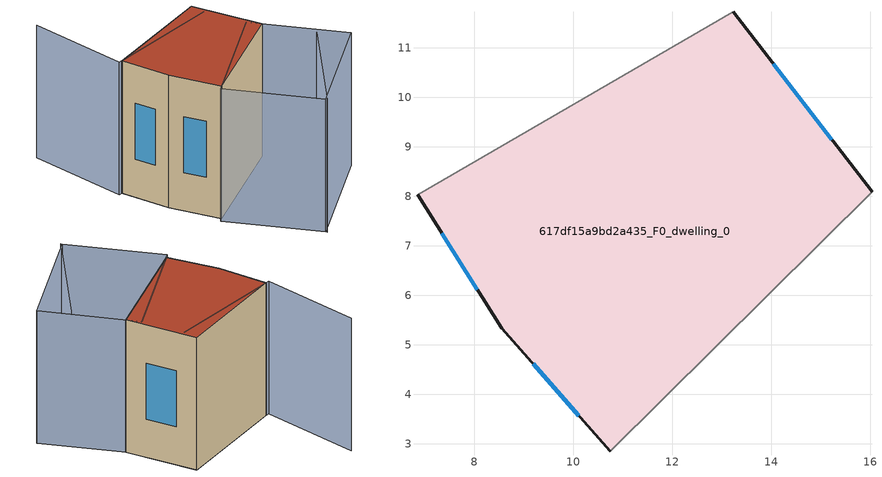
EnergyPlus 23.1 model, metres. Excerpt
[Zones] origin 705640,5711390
617df15a9bd2a435_F0_dwelling_0
 floor ground (EU_floor_Construction): 16.03,8.09 13.22,11.73 6.85,8.03 8.55,5.33 10.74,2.85 z0
 wall outside (EU_wall_Construction): 13.22,11.73 16.03,8.09 / 10.74,2.85 8.55,5.33 6.85,8.03 z0:9
 wall adiabatic (EU_wall_Construction): 6.85,8.03 13.22,11.73 / 16.03,8.09 10.74,2.85 z0:9
 window (EU_Window_Construction): 8.06,6.11 7.34,7.25 / 14.04,10.67 15.22,9.14 / 10.11,3.57 9.18,4.62 z2.6:6.4
 roof outside (EU_roof_Construction): 13.22,11.73 16.03,8.09 10.74,2.85 8.55,5.33 6.85,8.03 z9
shading: 15.56,-1.25 18.44,5.81 / 13.59,10.84 6.66,7.95 / 6.66,7.95 4.21,13.8 / 15.27,8.68 20.2,4.85 / 20.2,4.85 15.5,-1.19 / 15.5,-1.19 10.57,2.63 / 10.57,2.63 15.27,8.68 z0:9
[Building]
EU S2 Campaign: North Axis=0; Terrain=City; Solar Distribution=FullExterior
[Site:Location]
London: Latitude=51.5; Longitude=-0.5; Time Zone=0; Elevation=25
[SizingPeriod:WeatherFileDays]
AnnualSizingPeriod: Begin Month=1; Begin Day of Month=1; End Month=12; End Day of Month=31; Day of Week for Start Day=Monday; Use Weather File Daylight Saving Period=No; Use Weather File Rain and Snow Indicators=No
[MATERIAL]
EU_InternalMass_Material: Roughness=MediumRough; Thickness=0.1; Conductivity=1; Density=1800; Specific Heat=900; Thermal Absorptance=0.9; Solar Absorptance=0.7; Visible Absorptance=0.7
[MATERIAL:NOMASS] Roughness=MediumRough; Thermal Absorptance=0.9; Solar Absorptance=0.7; Visible Absorptance=0.7
Name | Thermal Resistance
EU_wall_NoMass | 0.724719
EU_roof_NoMass | 2.98947
EU_floor_NoMass | 2.39157
[WINDOWMATERIAL:SIMPLEGLAZINGSYSTEM]
EU_Window_SimpleGlazing: UFactor=2.63425; Solar Heat Gain Coefficient=0.76; Visible Transmittance=0.76
[CONSTRUCTION]
EU_wall_Construction: EU_wall_NoMass
EU_roof_Construction: EU_roof_NoMass
EU_floor_Construction: EU_floor_NoMass
EU_InternalMass_Construction: EU_InternalMass_Material
EU_Window_Construction: EU_Window_SimpleGlazing
[ZONE]
617df15a9bd2a435_F0_dwelling_0: Type=1; Multiplier=1; Ceiling Height=autocalculate; Volume=373.667; Floor Area=autocalculate; Part of Total Floor Area=Yes
[INTERNALMASS]
617df15a9bd2a435_F0_dwelling_0_EU_InternalMass: Construction=EU_InternalMass_Construction; Zone or ZoneList=617df15a9bd2a435_F0_dwelling_0; Surface Area=41.5182
[OTHEREQUIPMENT]
EU_Step8_InternalGain_617df15a9bd2a435_F0_dwelling_0_f000: Fuel Type=Electricity; Zone or ZoneList or Space or SpaceList=617df15a9bd2a435_F0_dwelling_0; Schedule=EU_Step8_GainSchedule_617df15a9bd2a435_F0_dwelling_0_f000; Design Level Calculation Method=Watts/Area; Power per Zone Floor Area=1; Fraction Latent=0; Fraction Radiant=0; Fraction Lost=0; Carbon Dioxide Generation Rate=0; EndUse Subcategory=EU_Step8_InternalGains
[ZONEVENTILATION:DESIGNFLOWRATE]
EU_ConstantAir_617df15a9bd2a435_F0_dwelling_0: Zone or ZoneList or Space or SpaceList=617df15a9bd2a435_F0_dwelling_0; Schedule=EU_AlwaysOn; Design Flow Rate Calculation Method=AirChanges/Hour; Air Changes per Hour=0.418135; Ventilation Type=Natural; Fan Pressure Rise=0; Fan Total Efficiency=1; Constant Term Coefficient=1; Temperature Term Coefficient=0; Velocity Term Coefficient=0; Velocity Squared Term Coefficient=0; Minimum Indoor Temperature=-100; Maximum Indoor Temperature=100; Delta Temperature=-100; Minimum Outdoor Temperature=-100; Maximum Outdoor Temperature=100; Maximum Wind Speed=40
[HVACTEMPLATE:THERMOSTAT]
EU_HeatOnly_617df15a9bd2a435_F0_dwelling_0: Constant Heating Setpoint=20; Constant Cooling Setpoint=50
[HVACTEMPLATE:ZONE:IDEALLOADSAIRSYSTEM]
617df15a9bd2a435_F0_dwelling_0: Template Thermostat=EU_HeatOnly_617df15a9bd2a435_F0_dwelling_0; System Availability Schedule=EU_AlwaysOn; Maximum Heating Supply Air Temperature=50; Minimum Cooling Supply Air Temperature=13; Maximum Heating Supply Air Humidity Ratio=0.0156; Minimum Cooling Supply Air Humidity Ratio=0.0077; Heating Limit=NoLimit; Cooling Limit=NoLimit; Heating Availability Schedule=EU_AlwaysOn; Cooling Availability Schedule=EU_CoolingOff; Dehumidification Control Type=ConstantSensibleHeatRatio; Cooling Sensible Heat Ratio=0.7; Dehumidification Setpoint=60; Humidification Control Type=None; Humidification Setpoint=30; Outdoor Air Method=None; Outdoor Air Flow Rate per Person=0.00944; Outdoor Air Flow Rate per Zone Floor Area=0; Outdoor Air Flow Rate per Zone=0; Demand Controlled Ventilation Type=None; Outdoor Air Economizer Type=NoEconomizer; Heat Recovery Type=None; Sensible Heat Recovery Effectiveness=0.7; Latent Heat Recovery Effectiveness=0.65
[SIZING:ZONE]
617df15a9bd2a435_F0_dwelling_0: Zone Cooling Design Supply Air Temperature Input Method=SupplyAirTemperature; Zone Cooling Design Supply Air Temperature=13; Zone Heating Design Supply Air Temperature Input Method=SupplyAirTemperature; Zone Heating Design Supply Air Temperature=50; Zone Cooling Design Supply Air Humidity Ratio=0.008; Zone Heating Design Supply Air Humidity Ratio=0.008; Cooling Design Air Flow Method=DesignDay; Cooling Design Air Flow Rate=0; Cooling Minimum Air Flow per Zone Floor Area=0.000762; Cooling Minimum Air Flow=0; Cooling Minimum Air Flow Fraction=0.2; Heating Design Air Flow Method=DesignDay; Heating Design Air Flow Rate=0; Heating Maximum Air Flow per Zone Floor Area=0.002032; Heating Maximum Air Flow=0.141576; Heating Maximum Air Flow Fraction=0.3; Account for Dedicated Outdoor Air System=No; Dedicated Outdoor Air System Control Strategy=NeutralSupplyAir; Dedicated Outdoor Air Low Setpoint Temperature for Design=autosize; Dedicated Outdoor Air High Setpoint Temperature for Design=autosize; Zone Load Sizing Method=Sensible Load Only No Latent Load; Zone Latent Cooling Design Supply Air Humidity Ratio Input Method=HumidityRatioDifference; Zone Cooling Design Supply Air Humidity Ratio Difference=0.005; Zone Latent Heating Design Supply Air Humidity Ratio Input Method=HumidityRatioDifference; Zone Humidification Design Supply Air Humidity Ratio Difference=0.005
[SCHEDULE:CONSTANT]
Name | Hourly Value
EU_AlwaysOn | 1
EU_CoolingOff | 0
[SCHEDULE:FILE]
EU_Step8_GainSchedule_617df15a9bd2a435_F0_dwelling_0_f000: File=../../schedules/617df15a9bd2a435/617df15a9bd2a435_F0_dwelling_0_f000_gain.csv; Column Number=1; Rows to Skip at Top=0; Number of Hours of Data=8760; Column Separator=Comma; Interpolate to Timestep=No; Minutes per Item=60; Adjust Schedule for Daylight Savings=Yes
